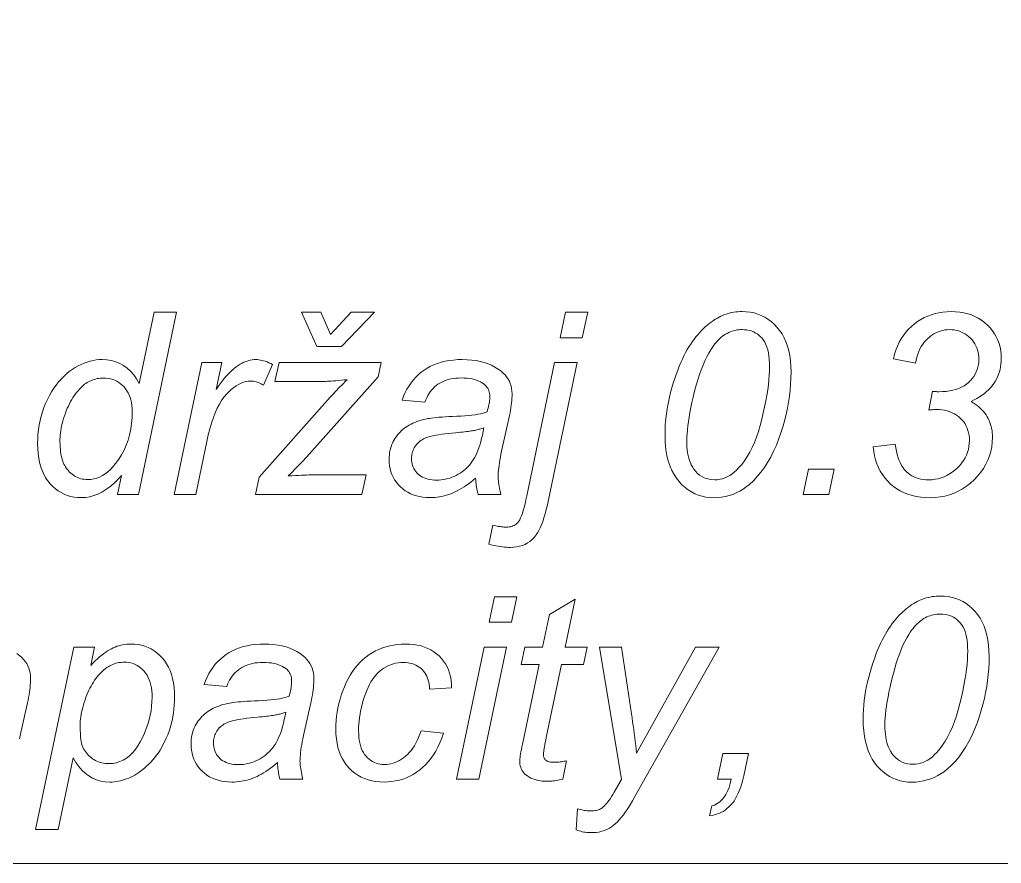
# Model space of a CAD drawing. Extents: x 0 to 420, y 0 to 594.
# Drawn here: x 185.69 to 201.84, y 226.23 to 240.11 of the extents above; entities that cross this region are included whole.
import ezdxf

# ---------------------------------------------------------------- set-up
doc = ezdxf.new("R2010")
doc.units = 0

msp = doc.modelspace()

# ---------------------------------------------------------------- linework, layer by layer
at = {"lineweight": 13}
for points in [[(155.467, 299.383), (177.638, 226.227), (226.991, 226.227)], [(185.642, 229.681), (185.691, 229.645), (185.725, 229.615), (185.756, 229.584), (185.783, 229.551), (185.806, 229.516), (185.826, 229.48), (185.842, 229.442), (185.855, 229.402), (185.864, 229.361), (185.869, 229.317), (185.871, 229.272), (185.871, 229.237), (185.869, 229.201), (185.866, 229.163), (185.863, 229.124), (185.858, 229.085), (185.853, 229.044), (185.846, 229.002), (185.838, 228.959), (185.83, 228.914), (185.82, 228.869), (185.699, 228.329), (185.688, 228.278)]]:
    msp.add_lwpolyline(points, dxfattribs=at)
for points in [[(187.369, 232.612), (187.305, 232.543), (187.241, 232.481), (187.176, 232.426), (187.111, 232.379), (187.045, 232.339), (186.978, 232.306), (186.911, 232.281), (186.843, 232.262), (186.775, 232.251), (186.706, 232.248), (186.645, 232.25), (186.586, 232.257), (186.53, 232.268), (186.475, 232.284), (186.423, 232.305), (186.372, 232.33), (186.324, 232.36), (186.278, 232.394), (186.233, 232.433), (186.191, 232.476), (186.152, 232.524), (186.117, 232.575), (186.086, 232.631), (186.06, 232.691), (186.037, 232.756), (186.019, 232.824), (186.004, 232.896), (185.994, 232.973), (185.988, 233.053), (185.986, 233.138), (185.987, 233.217), (185.992, 233.294), (186, 233.37), (186.012, 233.445), (186.026, 233.518), (186.044, 233.59), (186.065, 233.66), (186.09, 233.729), (186.117, 233.797), (186.148, 233.863), (186.182, 233.927), (186.217, 233.988), (186.253, 234.046), (186.292, 234.1), (186.331, 234.151), (186.373, 234.198), (186.416, 234.242), (186.461, 234.283), (186.507, 234.321), (186.556, 234.356), (186.604, 234.387), (186.653, 234.414), (186.702, 234.439), (186.751, 234.46), (186.8, 234.478), (186.849, 234.493), (186.898, 234.505), (186.947, 234.513), (186.997, 234.518), (187.046, 234.519), (187.125, 234.515), (187.2, 234.504), (187.271, 234.484), (187.338, 234.457), (187.401, 234.422), (187.46, 234.379), (187.516, 234.328), (187.567, 234.269), (187.614, 234.203), (187.658, 234.128), (187.903, 235.297), (188.271, 235.297), (187.645, 232.297), (187.303, 232.297)], [(191.529, 235.297), (190.987, 234.734), (190.578, 234.734), (190.326, 235.297), (190.649, 235.297), (190.805, 234.933), (191.145, 235.297)], [(194.582, 234.877), (194.67, 235.297), (195.037, 235.297), (194.949, 234.877)], [(196.31, 233.281), (196.311, 233.357), (196.314, 233.434), (196.32, 233.511), (196.328, 233.588), (196.338, 233.665), (196.351, 233.742), (196.365, 233.82), (196.382, 233.898), (196.402, 233.976), (196.423, 234.055), (196.446, 234.132), (196.47, 234.206), (196.494, 234.276), (196.518, 234.344), (196.543, 234.408), (196.569, 234.469), (196.595, 234.528), (196.621, 234.583), (196.648, 234.634), (196.676, 234.683), (196.704, 234.729), (196.732, 234.773), (196.76, 234.815), (196.789, 234.855), (196.818, 234.893), (196.847, 234.929), (196.876, 234.962), (196.905, 234.994), (196.935, 235.024), (196.964, 235.051), (196.994, 235.077), (197.024, 235.102), (197.054, 235.125), (197.083, 235.146), (197.113, 235.167), (197.142, 235.186), (197.171, 235.203), (197.2, 235.219), (197.229, 235.234), (197.258, 235.247), (197.287, 235.259), (197.317, 235.269), (197.348, 235.279), (197.379, 235.287), (197.41, 235.294), (197.443, 235.299), (197.476, 235.304), (197.509, 235.307), (197.544, 235.309), (197.578, 235.309), (197.646, 235.307), (197.711, 235.299), (197.774, 235.286), (197.835, 235.268), (197.894, 235.245), (197.95, 235.217), (198.004, 235.184), (198.056, 235.145), (198.105, 235.102), (198.152, 235.053), (198.196, 235), (198.235, 234.942), (198.27, 234.879), (198.3, 234.812), (198.325, 234.741), (198.346, 234.665), (198.362, 234.584), (198.373, 234.499), (198.38, 234.409), (198.383, 234.315), (198.381, 234.215), (198.376, 234.116), (198.368, 234.017), (198.357, 233.918), (198.343, 233.82), (198.325, 233.722), (198.304, 233.623), (198.28, 233.526), (198.253, 233.428), (198.223, 233.33), (198.184, 233.218), (198.142, 233.111), (198.097, 233.01), (198.049, 232.915), (197.998, 232.825), (197.944, 232.742), (197.887, 232.664), (197.827, 232.592), (197.765, 232.525), (197.699, 232.465), (197.647, 232.423), (197.593, 232.386), (197.538, 232.353), (197.481, 232.325), (197.423, 232.3), (197.364, 232.281), (197.303, 232.265), (197.241, 232.254), (197.177, 232.248), (197.112, 232.246), (197.045, 232.248), (196.981, 232.256), (196.919, 232.27), (196.859, 232.288), (196.801, 232.312), (196.745, 232.341), (196.691, 232.376), (196.639, 232.415), (196.589, 232.46), (196.542, 232.511), (196.498, 232.566), (196.458, 232.626), (196.423, 232.691), (196.393, 232.761), (196.368, 232.836), (196.347, 232.915), (196.331, 233), (196.319, 233.089), (196.312, 233.182)], [(199.737, 233.083), (200.098, 233.128), (200.107, 233.066), (200.118, 233.009), (200.131, 232.955), (200.146, 232.904), (200.163, 232.857), (200.182, 232.814), (200.203, 232.774), (200.227, 232.738), (200.252, 232.705), (200.279, 232.676), (200.308, 232.651), (200.338, 232.627), (200.371, 232.607), (200.405, 232.589), (200.441, 232.574), (200.478, 232.562), (200.517, 232.553), (200.559, 232.546), (200.601, 232.542), (200.646, 232.54), (200.7, 232.542), (200.753, 232.548), (200.804, 232.558), (200.853, 232.572), (200.901, 232.59), (200.948, 232.611), (200.993, 232.637), (201.037, 232.666), (201.079, 232.7), (201.12, 232.737), (201.158, 232.777), (201.191, 232.818), (201.221, 232.86), (201.247, 232.903), (201.269, 232.948), (201.287, 232.993), (201.301, 233.04), (201.311, 233.088), (201.317, 233.137), (201.319, 233.187), (201.318, 233.23), (201.313, 233.272), (201.306, 233.313), (201.295, 233.352), (201.282, 233.389), (201.265, 233.425), (201.246, 233.459), (201.224, 233.492), (201.198, 233.523), (201.17, 233.552), (201.139, 233.58), (201.106, 233.604), (201.071, 233.626), (201.034, 233.645), (200.995, 233.661), (200.954, 233.674), (200.911, 233.684), (200.865, 233.691), (200.818, 233.695), (200.769, 233.697), (200.762, 233.697), (200.755, 233.696), (200.746, 233.696), (200.736, 233.695), (200.725, 233.695), (200.712, 233.694), (200.699, 233.693), (200.684, 233.691), (200.667, 233.69), (200.65, 233.688), (200.713, 233.997), (200.724, 233.996), (200.735, 233.994), (200.745, 233.993), (200.755, 233.992), (200.766, 233.991), (200.776, 233.991), (200.786, 233.99), (200.796, 233.99), (200.806, 233.989), (200.816, 233.989), (200.878, 233.991), (200.937, 233.995), (200.993, 234.003), (201.046, 234.014), (201.096, 234.028), (201.144, 234.045), (201.188, 234.065), (201.23, 234.088), (201.268, 234.114), (201.304, 234.144), (201.336, 234.175), (201.365, 234.208), (201.391, 234.243), (201.413, 234.279), (201.432, 234.316), (201.447, 234.355), (201.459, 234.395), (201.468, 234.436), (201.473, 234.479), (201.475, 234.523), (201.473, 234.564), (201.469, 234.603), (201.462, 234.641), (201.452, 234.678), (201.44, 234.714), (201.424, 234.748), (201.406, 234.781), (201.385, 234.812), (201.361, 234.842), (201.335, 234.871), (201.306, 234.898), (201.276, 234.922), (201.245, 234.943), (201.212, 234.962), (201.179, 234.977), (201.144, 234.99), (201.108, 235), (201.07, 235.007), (201.032, 235.011), (200.992, 235.012), (200.952, 235.011), (200.914, 235.007), (200.876, 234.999), (200.839, 234.989), (200.803, 234.976), (200.768, 234.96), (200.733, 234.942), (200.7, 234.92), (200.667, 234.896), (200.635, 234.868), (200.604, 234.838), (200.576, 234.806), (200.55, 234.771), (200.526, 234.734), (200.504, 234.694), (200.485, 234.652), (200.468, 234.608), (200.454, 234.561), (200.441, 234.512), (200.431, 234.46), (200.067, 234.534), (200.086, 234.606), (200.109, 234.675), (200.136, 234.741), (200.165, 234.803), (200.198, 234.862), (200.235, 234.918), (200.274, 234.97), (200.317, 235.019), (200.363, 235.064), (200.413, 235.107), (200.465, 235.145), (200.519, 235.179), (200.575, 235.21), (200.632, 235.236), (200.692, 235.258), (200.753, 235.277), (200.817, 235.291), (200.882, 235.301), (200.949, 235.307), (201.018, 235.309), (201.091, 235.307), (201.16, 235.3), (201.227, 235.289), (201.291, 235.273), (201.352, 235.253), (201.41, 235.229), (201.465, 235.2), (201.518, 235.166), (201.568, 235.128), (201.615, 235.086), (201.658, 235.04), (201.697, 234.993), (201.731, 234.943), (201.761, 234.891), (201.786, 234.837), (201.807, 234.782), (201.823, 234.724), (201.834, 234.664), (201.841, 234.602), (201.843, 234.538), (201.842, 234.491), (201.838, 234.445), (201.832, 234.401), (201.823, 234.357), (201.812, 234.315), (201.798, 234.275), (201.782, 234.235), (201.764, 234.196), (201.743, 234.159), (201.719, 234.123), (201.693, 234.088), (201.665, 234.055), (201.634, 234.022), (201.6, 233.991), (201.564, 233.961), (201.526, 233.933), (201.485, 233.905), (201.442, 233.879), (201.396, 233.854), (201.348, 233.83), (201.382, 233.808), (201.415, 233.786), (201.445, 233.763), (201.474, 233.739), (201.502, 233.715), (201.527, 233.689), (201.551, 233.662), (201.572, 233.635), (201.593, 233.607), (201.611, 233.578), (201.627, 233.548), (201.642, 233.517), (201.655, 233.486), (201.666, 233.453), (201.676, 233.42), (201.684, 233.386), (201.69, 233.351), (201.694, 233.315), (201.697, 233.278), (201.698, 233.24), (201.695, 233.161), (201.686, 233.083), (201.671, 233.008), (201.649, 232.935), (201.622, 232.864), (201.589, 232.795), (201.55, 232.729), (201.505, 232.664), (201.453, 232.602), (201.396, 232.541), (201.334, 232.485), (201.27, 232.435), (201.204, 232.391), (201.136, 232.352), (201.065, 232.32), (200.991, 232.293), (200.916, 232.272), (200.838, 232.258), (200.757, 232.249), (200.675, 232.246), (200.595, 232.248), (200.518, 232.255), (200.444, 232.266), (200.374, 232.282), (200.306, 232.303), (200.242, 232.328), (200.181, 232.358), (200.123, 232.392), (200.068, 232.431), (200.017, 232.474), (199.969, 232.521), (199.925, 232.571), (199.886, 232.625), (199.852, 232.681), (199.821, 232.74), (199.796, 232.803), (199.775, 232.868), (199.758, 232.937), (199.745, 233.008)], [(196.668, 233.187), (196.669, 233.133), (196.671, 233.081), (196.676, 233.032), (196.682, 232.985), (196.691, 232.941), (196.701, 232.899), (196.713, 232.859), (196.727, 232.822), (196.742, 232.788), (196.76, 232.755), (196.786, 232.714), (196.815, 232.678), (196.846, 232.646), (196.879, 232.618), (196.915, 232.594), (196.953, 232.575), (196.994, 232.56), (197.037, 232.549), (197.082, 232.543), (197.13, 232.54), (197.173, 232.542), (197.215, 232.548), (197.256, 232.558), (197.296, 232.572), (197.335, 232.589), (197.374, 232.61), (197.412, 232.636), (197.449, 232.665), (197.486, 232.698), (197.521, 232.735), (197.571, 232.792), (197.618, 232.855), (197.662, 232.922), (197.704, 232.995), (197.743, 233.073), (197.78, 233.156), (197.815, 233.244), (197.847, 233.337), (197.876, 233.435), (197.903, 233.538), (197.927, 233.642), (197.949, 233.742), (197.968, 233.838), (197.985, 233.93), (197.999, 234.019), (198.01, 234.103), (198.019, 234.184), (198.026, 234.261), (198.029, 234.334), (198.031, 234.403), (198.029, 234.465), (198.026, 234.525), (198.02, 234.58), (198.011, 234.632), (198, 234.681), (197.986, 234.726), (197.97, 234.767), (197.951, 234.805), (197.93, 234.839), (197.907, 234.869), (197.881, 234.896), (197.854, 234.921), (197.825, 234.942), (197.795, 234.961), (197.763, 234.977), (197.73, 234.99), (197.695, 235), (197.658, 235.007), (197.62, 235.011), (197.58, 235.012), (197.551, 235.012), (197.522, 235.009), (197.494, 235.006), (197.466, 235), (197.438, 234.993), (197.411, 234.985), (197.384, 234.975), (197.357, 234.964), (197.331, 234.951), (197.305, 234.937), (197.28, 234.92), (197.255, 234.902), (197.229, 234.882), (197.205, 234.859), (197.18, 234.834), (197.156, 234.807), (197.132, 234.778), (197.108, 234.746), (197.084, 234.713), (197.061, 234.677), (197.028, 234.622), (196.996, 234.563), (196.965, 234.498), (196.935, 234.428), (196.906, 234.352), (196.877, 234.272), (196.85, 234.187), (196.823, 234.096), (196.797, 234), (196.772, 233.899), (196.752, 233.813), (196.735, 233.729), (196.719, 233.649), (196.705, 233.573), (196.694, 233.5), (196.684, 233.431), (196.677, 233.365), (196.672, 233.302), (196.669, 233.243)], [(188.235, 232.297), (188.689, 234.47), (189.016, 234.47), (188.924, 234.026), (188.958, 234.075), (188.991, 234.122), (189.024, 234.165), (189.057, 234.206), (189.09, 234.245), (189.123, 234.281), (189.156, 234.314), (189.188, 234.345), (189.22, 234.373), (189.253, 234.399), (189.285, 234.421), (189.317, 234.442), (189.35, 234.46), (189.382, 234.476), (189.415, 234.489), (189.448, 234.5), (189.481, 234.508), (189.514, 234.514), (189.548, 234.518), (189.581, 234.519), (189.604, 234.518), (189.627, 234.516), (189.652, 234.512), (189.678, 234.506), (189.704, 234.499), (189.732, 234.491), (189.761, 234.48), (189.791, 234.468), (189.821, 234.455), (189.853, 234.439), (189.702, 234.096), (189.682, 234.109), (189.663, 234.121), (189.643, 234.131), (189.622, 234.14), (189.601, 234.148), (189.58, 234.154), (189.558, 234.159), (189.536, 234.162), (189.514, 234.165), (189.491, 234.165), (189.452, 234.163), (189.413, 234.157), (189.374, 234.146), (189.334, 234.131), (189.294, 234.111), (189.254, 234.087), (189.214, 234.059), (189.173, 234.026), (189.133, 233.99), (189.092, 233.948), (189.052, 233.901), (189.014, 233.848), (188.977, 233.787), (188.942, 233.719), (188.909, 233.645), (188.878, 233.564), (188.849, 233.475), (188.821, 233.38), (188.795, 233.278), (188.771, 233.169), (188.587, 232.297)], [(189.573, 232.297), (189.632, 232.583), (190.801, 233.899), (190.826, 233.927), (190.852, 233.955), (190.878, 233.984), (190.905, 234.012), (190.933, 234.041), (190.961, 234.07), (190.99, 234.099), (191.019, 234.128), (191.049, 234.158), (191.079, 234.188), (191.028, 234.183), (190.979, 234.178), (190.934, 234.174), (190.892, 234.171), (190.852, 234.168), (190.816, 234.165), (190.783, 234.164), (190.752, 234.162), (190.725, 234.161), (190.701, 234.161), (189.892, 234.161), (189.958, 234.47), (191.638, 234.47), (191.589, 234.237), (190.41, 232.913), (190.389, 232.889), (190.366, 232.864), (190.341, 232.838), (190.314, 232.809), (190.285, 232.779), (190.254, 232.748), (190.221, 232.714), (190.187, 232.679), (190.15, 232.642), (190.111, 232.604), (190.171, 232.607), (190.227, 232.61), (190.279, 232.613), (190.327, 232.616), (190.372, 232.618), (190.412, 232.619), (190.448, 232.621), (190.481, 232.622), (190.51, 232.622), (190.535, 232.622), (191.39, 232.622), (191.323, 232.297)], [(193.191, 232.567), (193.153, 232.535), (193.115, 232.504), (193.077, 232.476), (193.039, 232.449), (193.002, 232.423), (192.965, 232.4), (192.929, 232.379), (192.892, 232.359), (192.856, 232.341), (192.821, 232.325), (192.785, 232.31), (192.748, 232.297), (192.712, 232.285), (192.674, 232.275), (192.636, 232.267), (192.598, 232.26), (192.559, 232.255), (192.52, 232.251), (192.48, 232.249), (192.44, 232.248), (192.381, 232.25), (192.324, 232.255), (192.27, 232.264), (192.218, 232.276), (192.168, 232.292), (192.121, 232.311), (192.076, 232.335), (192.033, 232.361), (191.993, 232.391), (191.955, 232.425), (191.92, 232.461), (191.889, 232.5), (191.861, 232.54), (191.837, 232.582), (191.817, 232.627), (191.8, 232.673), (191.787, 232.721), (191.778, 232.772), (191.773, 232.824), (191.771, 232.878), (191.772, 232.914), (191.774, 232.949), (191.778, 232.984), (191.784, 233.017), (191.791, 233.05), (191.801, 233.081), (191.811, 233.112), (191.824, 233.143), (191.838, 233.172), (191.854, 233.2), (191.871, 233.228), (191.889, 233.254), (191.908, 233.279), (191.929, 233.304), (191.95, 233.327), (191.973, 233.349), (191.996, 233.37), (192.021, 233.389), (192.047, 233.408), (192.074, 233.425), (192.102, 233.442), (192.131, 233.458), (192.161, 233.472), (192.193, 233.486), (192.226, 233.498), (192.26, 233.51), (192.296, 233.521), (192.332, 233.531), (192.37, 233.539), (192.409, 233.547), (192.436, 233.552), (192.468, 233.557), (192.504, 233.561), (192.545, 233.565), (192.59, 233.569), (192.64, 233.573), (192.694, 233.577), (192.752, 233.58), (192.815, 233.583), (192.883, 233.586), (192.951, 233.589), (193.015, 233.594), (193.075, 233.599), (193.13, 233.605), (193.183, 233.612), (193.231, 233.619), (193.275, 233.628), (193.315, 233.638), (193.351, 233.648), (193.383, 233.66), (193.391, 233.69), (193.399, 233.718), (193.405, 233.746), (193.411, 233.773), (193.416, 233.798), (193.419, 233.823), (193.422, 233.847), (193.425, 233.869), (193.426, 233.891), (193.426, 233.911), (193.425, 233.937), (193.423, 233.961), (193.418, 233.984), (193.411, 234.006), (193.403, 234.027), (193.392, 234.046), (193.38, 234.065), (193.366, 234.082), (193.35, 234.099), (193.332, 234.114), (193.305, 234.133), (193.276, 234.151), (193.244, 234.166), (193.21, 234.18), (193.174, 234.191), (193.135, 234.2), (193.094, 234.207), (193.05, 234.212), (193.004, 234.215), (192.956, 234.216), (192.91, 234.215), (192.866, 234.212), (192.823, 234.207), (192.783, 234.2), (192.744, 234.191), (192.706, 234.179), (192.671, 234.166), (192.637, 234.15), (192.604, 234.133), (192.574, 234.113), (192.545, 234.092), (192.518, 234.068), (192.492, 234.043), (192.468, 234.016), (192.446, 233.988), (192.425, 233.958), (192.406, 233.926), (192.388, 233.892), (192.372, 233.857), (192.358, 233.819), (191.984, 233.852), (192.008, 233.915), (192.035, 233.975), (192.064, 234.033), (192.097, 234.087), (192.132, 234.138), (192.169, 234.186), (192.21, 234.231), (192.253, 234.273), (192.298, 234.311), (192.347, 234.347), (192.398, 234.38), (192.451, 234.409), (192.508, 234.435), (192.567, 234.457), (192.628, 234.476), (192.692, 234.492), (192.759, 234.504), (192.828, 234.512), (192.9, 234.518), (192.974, 234.519), (193.053, 234.517), (193.129, 234.512), (193.201, 234.502), (193.27, 234.488), (193.335, 234.471), (193.397, 234.45), (193.456, 234.425), (193.512, 234.396), (193.564, 234.363), (193.613, 234.327), (193.647, 234.297), (193.677, 234.266), (193.704, 234.233), (193.728, 234.199), (193.748, 234.162), (193.764, 234.124), (193.776, 234.084), (193.785, 234.043), (193.791, 233.999), (193.793, 233.954), (193.792, 233.919), (193.791, 233.883), (193.788, 233.845), (193.784, 233.806), (193.78, 233.767), (193.774, 233.726), (193.768, 233.684), (193.76, 233.641), (193.751, 233.597), (193.741, 233.551), (193.621, 233.011), (193.61, 232.96), (193.6, 232.912), (193.591, 232.865), (193.584, 232.82), (193.578, 232.777), (193.573, 232.736), (193.569, 232.697), (193.566, 232.66), (193.564, 232.625), (193.563, 232.592), (193.564, 232.57), (193.565, 232.547), (193.567, 232.522), (193.571, 232.495), (193.575, 232.467), (193.58, 232.436), (193.585, 232.404), (193.592, 232.37), (193.6, 232.334), (193.608, 232.297), (193.234, 232.297), (193.228, 232.319), (193.222, 232.342), (193.217, 232.366), (193.212, 232.391), (193.208, 232.418), (193.204, 232.445), (193.2, 232.474), (193.197, 232.504), (193.194, 232.535)], [(193.41, 231.48), (193.475, 231.796), (193.5, 231.789), (193.525, 231.783), (193.549, 231.778), (193.572, 231.773), (193.595, 231.769), (193.617, 231.766), (193.639, 231.764), (193.66, 231.762), (193.681, 231.761), (193.701, 231.761), (193.724, 231.762), (193.746, 231.764), (193.767, 231.768), (193.788, 231.773), (193.807, 231.78), (193.826, 231.789), (193.843, 231.799), (193.86, 231.811), (193.875, 231.825), (193.89, 231.84), (193.904, 231.858), (193.918, 231.882), (193.933, 231.912), (193.947, 231.947), (193.962, 231.988), (193.976, 232.035), (193.991, 232.087), (194.006, 232.144), (194.021, 232.208), (194.036, 232.276), (194.492, 234.47), (194.863, 234.47), (194.392, 232.209), (194.374, 232.127), (194.356, 232.05), (194.337, 231.979), (194.318, 231.913), (194.298, 231.853), (194.277, 231.798), (194.256, 231.748), (194.234, 231.704), (194.212, 231.665), (194.19, 231.632), (194.158, 231.593), (194.123, 231.558), (194.087, 231.527), (194.047, 231.501), (194.006, 231.478), (193.962, 231.46), (193.916, 231.446), (193.867, 231.435), (193.816, 231.429), (193.762, 231.427), (193.732, 231.428), (193.701, 231.429), (193.669, 231.432), (193.636, 231.436), (193.601, 231.44), (193.565, 231.446), (193.528, 231.453), (193.49, 231.461), (193.451, 231.47)], [(186.354, 233.208), (186.354, 233.163), (186.356, 233.12), (186.358, 233.08), (186.361, 233.041), (186.365, 233.004), (186.37, 232.97), (186.376, 232.937), (186.383, 232.906), (186.39, 232.877), (186.399, 232.849), (186.409, 232.824), (186.42, 232.799), (186.432, 232.775), (186.445, 232.752), (186.46, 232.729), (186.476, 232.708), (186.493, 232.688), (186.512, 232.668), (186.531, 232.649), (186.552, 232.631), (186.575, 232.615), (186.598, 232.6), (186.621, 232.587), (186.646, 232.576), (186.672, 232.566), (186.698, 232.558), (186.725, 232.552), (186.754, 232.548), (186.783, 232.545), (186.812, 232.544), (186.862, 232.547), (186.911, 232.555), (186.959, 232.568), (187.006, 232.586), (187.052, 232.61), (187.097, 232.639), (187.142, 232.673), (187.185, 232.712), (187.227, 232.757), (187.269, 232.806), (187.321, 232.878), (187.367, 232.952), (187.409, 233.03), (187.444, 233.111), (187.474, 233.195), (187.499, 233.283), (187.518, 233.374), (187.532, 233.468), (187.54, 233.565), (187.543, 233.666), (187.542, 233.716), (187.538, 233.765), (187.531, 233.81), (187.521, 233.854), (187.509, 233.896), (187.494, 233.935), (187.477, 233.972), (187.456, 234.006), (187.434, 234.039), (187.408, 234.069), (187.38, 234.097), (187.351, 234.121), (187.321, 234.143), (187.289, 234.162), (187.255, 234.178), (187.221, 234.191), (187.185, 234.201), (187.147, 234.209), (187.108, 234.213), (187.068, 234.214), (187.042, 234.214), (187.016, 234.212), (186.99, 234.209), (186.966, 234.205), (186.941, 234.199), (186.917, 234.193), (186.893, 234.185), (186.87, 234.176), (186.848, 234.166), (186.826, 234.155), (186.804, 234.142), (186.782, 234.128), (186.76, 234.112), (186.738, 234.094), (186.717, 234.075), (186.695, 234.054), (186.673, 234.031), (186.652, 234.007), (186.63, 233.981), (186.609, 233.953), (186.588, 233.924), (186.567, 233.893), (186.547, 233.861), (186.528, 233.827), (186.51, 233.792), (186.492, 233.755), (186.475, 233.717), (186.458, 233.677), (186.443, 233.635), (186.428, 233.592), (186.414, 233.549), (186.401, 233.507), (186.39, 233.466), (186.38, 233.426), (186.372, 233.387), (186.366, 233.349), (186.361, 233.312), (186.357, 233.276), (186.355, 233.241)], [(193.328, 233.398), (193.312, 233.392), (193.297, 233.386), (193.28, 233.381), (193.264, 233.376), (193.247, 233.371), (193.231, 233.366), (193.214, 233.362), (193.196, 233.358), (193.179, 233.354), (193.161, 233.351), (193.142, 233.347), (193.121, 233.344), (193.097, 233.341), (193.071, 233.337), (193.042, 233.334), (193.011, 233.33), (192.978, 233.327), (192.942, 233.323), (192.904, 233.32), (192.864, 233.316), (192.801, 233.31), (192.742, 233.304), (192.687, 233.297), (192.635, 233.291), (192.588, 233.283), (192.544, 233.276), (192.504, 233.268), (192.468, 233.26), (192.436, 233.252), (192.407, 233.243), (192.381, 233.234), (192.357, 233.224), (192.333, 233.212), (192.311, 233.2), (192.291, 233.186), (192.271, 233.172), (192.253, 233.156), (192.236, 233.14), (192.221, 233.122), (192.207, 233.103), (192.194, 233.084), (192.182, 233.064), (192.172, 233.044), (192.163, 233.023), (192.156, 233.002), (192.15, 232.98), (192.145, 232.958), (192.142, 232.936), (192.14, 232.913), (192.139, 232.89), (192.14, 232.86), (192.143, 232.83), (192.149, 232.802), (192.156, 232.775), (192.166, 232.749), (192.178, 232.724), (192.192, 232.7), (192.208, 232.677), (192.226, 232.655), (192.247, 232.635), (192.269, 232.615), (192.293, 232.598), (192.319, 232.583), (192.347, 232.57), (192.377, 232.559), (192.408, 232.55), (192.442, 232.543), (192.477, 232.538), (192.514, 232.535), (192.552, 232.534), (192.589, 232.535), (192.626, 232.538), (192.662, 232.543), (192.698, 232.55), (192.733, 232.559), (192.768, 232.569), (192.803, 232.582), (192.838, 232.596), (192.872, 232.613), (192.907, 232.631), (192.94, 232.652), (192.972, 232.673), (193.002, 232.697), (193.031, 232.721), (193.058, 232.748), (193.085, 232.776), (193.109, 232.805), (193.132, 232.836), (193.154, 232.869), (193.175, 232.903), (193.194, 232.939), (193.212, 232.978), (193.23, 233.02), (193.246, 233.065), (193.262, 233.113), (193.277, 233.164), (193.291, 233.218), (193.304, 233.275), (193.317, 233.335)], [(198.585, 232.297), (198.673, 232.716), (199.093, 232.716), (199.003, 232.297)], [(193.418, 230.195), (193.506, 230.615), (193.874, 230.615), (193.786, 230.195)], [(194.689, 227.916), (194.628, 227.613), (194.601, 227.606), (194.575, 227.6), (194.548, 227.595), (194.522, 227.59), (194.497, 227.587), (194.471, 227.583), (194.445, 227.581), (194.42, 227.579), (194.395, 227.578), (194.37, 227.578), (194.326, 227.579), (194.285, 227.582), (194.245, 227.588), (194.207, 227.595), (194.171, 227.605), (194.137, 227.617), (194.104, 227.631), (194.074, 227.647), (194.045, 227.666), (194.018, 227.686), (193.999, 227.703), (193.982, 227.721), (193.968, 227.741), (193.955, 227.761), (193.944, 227.783), (193.935, 227.806), (193.928, 227.83), (193.923, 227.855), (193.92, 227.882), (193.919, 227.909), (193.92, 227.926), (193.922, 227.946), (193.924, 227.969), (193.928, 227.997), (193.933, 228.028), (193.939, 228.062), (193.946, 228.101), (193.954, 228.143), (193.963, 228.189), (193.973, 228.239), (194.237, 229.502), (193.944, 229.502), (194.003, 229.788), (194.296, 229.788), (194.409, 230.322), (194.832, 230.578), (194.666, 229.788), (195.031, 229.788), (194.969, 229.502), (194.607, 229.502), (194.355, 228.3), (194.346, 228.256), (194.338, 228.216), (194.331, 228.179), (194.325, 228.146), (194.32, 228.117), (194.316, 228.092), (194.313, 228.07), (194.31, 228.051), (194.309, 228.037), (194.308, 228.026), (194.309, 228.013), (194.31, 228.001), (194.312, 227.99), (194.314, 227.979), (194.318, 227.968), (194.322, 227.959), (194.327, 227.949), (194.333, 227.941), (194.339, 227.933), (194.346, 227.926), (194.354, 227.919), (194.363, 227.913), (194.373, 227.908), (194.384, 227.904), (194.396, 227.9), (194.409, 227.897), (194.423, 227.894), (194.437, 227.892), (194.453, 227.891), (194.47, 227.891), (194.494, 227.891), (194.518, 227.892), (194.541, 227.893), (194.564, 227.895), (194.586, 227.897), (194.608, 227.9), (194.629, 227.903), (194.649, 227.907), (194.669, 227.911)], [(199.57, 228.599), (199.571, 228.675), (199.574, 228.752), (199.58, 228.829), (199.588, 228.906), (199.598, 228.983), (199.61, 229.06), (199.625, 229.138), (199.642, 229.216), (199.662, 229.294), (199.683, 229.373), (199.706, 229.45), (199.73, 229.523), (199.754, 229.594), (199.778, 229.662), (199.803, 229.726), (199.829, 229.787), (199.855, 229.845), (199.881, 229.9), (199.908, 229.952), (199.936, 230.001), (199.964, 230.047), (199.992, 230.091), (200.02, 230.133), (200.049, 230.173), (200.078, 230.211), (200.107, 230.246), (200.136, 230.28), (200.165, 230.312), (200.195, 230.342), (200.224, 230.369), (200.254, 230.395), (200.284, 230.42), (200.314, 230.443), (200.343, 230.464), (200.372, 230.485), (200.402, 230.503), (200.431, 230.521), (200.46, 230.537), (200.489, 230.551), (200.518, 230.565), (200.547, 230.576), (200.577, 230.587), (200.607, 230.596), (200.639, 230.605), (200.67, 230.611), (200.703, 230.617), (200.736, 230.621), (200.769, 230.625), (200.803, 230.626), (200.838, 230.627), (200.906, 230.624), (200.971, 230.617), (201.034, 230.604), (201.095, 230.586), (201.154, 230.563), (201.21, 230.535), (201.264, 230.502), (201.316, 230.463), (201.365, 230.42), (201.412, 230.371), (201.456, 230.318), (201.495, 230.26), (201.53, 230.197), (201.56, 230.13), (201.585, 230.059), (201.606, 229.982), (201.622, 229.902), (201.633, 229.817), (201.64, 229.727), (201.643, 229.632), (201.641, 229.533), (201.636, 229.434), (201.628, 229.335), (201.617, 229.236), (201.603, 229.138), (201.585, 229.039), (201.564, 228.941), (201.54, 228.843), (201.513, 228.746), (201.483, 228.648), (201.444, 228.536), (201.402, 228.429), (201.357, 228.328), (201.309, 228.233), (201.258, 228.143), (201.204, 228.06), (201.147, 227.982), (201.087, 227.91), (201.025, 227.843), (200.959, 227.783), (200.907, 227.741), (200.853, 227.704), (200.798, 227.671), (200.741, 227.642), (200.683, 227.618), (200.624, 227.599), (200.563, 227.583), (200.501, 227.572), (200.437, 227.566), (200.372, 227.564), (200.305, 227.566), (200.241, 227.574), (200.179, 227.587), (200.118, 227.606), (200.06, 227.63), (200.004, 227.659), (199.951, 227.693), (199.899, 227.733), (199.849, 227.778), (199.802, 227.829), (199.758, 227.884), (199.718, 227.944), (199.683, 228.009), (199.653, 228.079), (199.628, 228.154), (199.607, 228.233), (199.59, 228.317), (199.579, 228.406), (199.572, 228.5)], [(199.928, 228.505), (199.929, 228.451), (199.931, 228.399), (199.936, 228.35), (199.942, 228.303), (199.951, 228.259), (199.961, 228.217), (199.973, 228.177), (199.987, 228.14), (200.002, 228.105), (200.02, 228.073), (200.046, 228.032), (200.074, 227.996), (200.105, 227.964), (200.139, 227.936), (200.175, 227.912), (200.213, 227.893), (200.254, 227.878), (200.297, 227.867), (200.342, 227.86), (200.39, 227.858), (200.433, 227.86), (200.475, 227.866), (200.516, 227.876), (200.556, 227.889), (200.595, 227.907), (200.634, 227.928), (200.672, 227.954), (200.709, 227.983), (200.745, 228.016), (200.781, 228.053), (200.83, 228.11), (200.877, 228.173), (200.922, 228.24), (200.964, 228.313), (201.003, 228.391), (201.04, 228.473), (201.075, 228.561), (201.106, 228.654), (201.136, 228.753), (201.163, 228.856), (201.187, 228.96), (201.209, 229.06), (201.228, 229.156), (201.244, 229.248), (201.259, 229.337), (201.27, 229.421), (201.279, 229.502), (201.285, 229.578), (201.289, 229.651), (201.291, 229.72), (201.289, 229.783), (201.286, 229.843), (201.279, 229.898), (201.271, 229.95), (201.26, 229.999), (201.246, 230.044), (201.23, 230.085), (201.211, 230.123), (201.19, 230.157), (201.167, 230.187), (201.141, 230.214), (201.114, 230.239), (201.085, 230.26), (201.055, 230.279), (201.023, 230.294), (200.99, 230.307), (200.955, 230.317), (200.918, 230.325), (200.88, 230.329), (200.84, 230.33), (200.811, 230.33), (200.782, 230.327), (200.754, 230.323), (200.726, 230.318), (200.698, 230.311), (200.671, 230.303), (200.644, 230.293), (200.617, 230.282), (200.591, 230.269), (200.565, 230.255), (200.54, 230.238), (200.514, 230.22), (200.489, 230.199), (200.465, 230.177), (200.44, 230.152), (200.416, 230.125), (200.392, 230.095), (200.368, 230.064), (200.344, 230.03), (200.321, 229.995), (200.288, 229.94), (200.256, 229.88), (200.225, 229.816), (200.195, 229.746), (200.166, 229.67), (200.137, 229.59), (200.11, 229.505), (200.083, 229.414), (200.057, 229.318), (200.032, 229.217), (200.012, 229.13), (199.994, 229.047), (199.979, 228.967), (199.965, 228.891), (199.954, 228.818), (199.944, 228.749), (199.937, 228.682), (199.932, 228.62), (199.929, 228.561)], [(185.953, 226.782), (186.581, 229.788), (186.923, 229.788), (186.859, 229.485), (186.897, 229.524), (186.934, 229.56), (186.97, 229.593), (187.005, 229.624), (187.04, 229.653), (187.073, 229.68), (187.106, 229.703), (187.138, 229.725), (187.17, 229.744), (187.2, 229.76), (187.23, 229.775), (187.261, 229.788), (187.292, 229.8), (187.323, 229.809), (187.355, 229.818), (187.387, 229.825), (187.419, 229.83), (187.452, 229.834), (187.485, 229.836), (187.518, 229.837), (187.58, 229.835), (187.639, 229.828), (187.695, 229.817), (187.75, 229.801), (187.803, 229.781), (187.853, 229.756), (187.902, 229.726), (187.948, 229.692), (187.992, 229.654), (188.034, 229.611), (188.073, 229.564), (188.108, 229.513), (188.138, 229.458), (188.165, 229.399), (188.188, 229.336), (188.206, 229.269), (188.22, 229.199), (188.231, 229.124), (188.237, 229.046), (188.239, 228.963), (188.238, 228.896), (188.234, 228.83), (188.229, 228.765), (188.221, 228.701), (188.211, 228.639), (188.198, 228.577), (188.184, 228.517), (188.167, 228.458), (188.148, 228.401), (188.126, 228.344), (188.103, 228.29), (188.079, 228.237), (188.054, 228.187), (188.028, 228.138), (188.001, 228.092), (187.973, 228.048), (187.944, 228.007), (187.913, 227.967), (187.882, 227.93), (187.85, 227.895), (187.817, 227.862), (187.784, 227.831), (187.751, 227.801), (187.718, 227.774), (187.685, 227.748), (187.652, 227.724), (187.619, 227.701), (187.585, 227.681), (187.552, 227.662), (187.518, 227.645), (187.485, 227.63), (187.451, 227.617), (187.417, 227.605), (187.383, 227.594), (187.349, 227.586), (187.314, 227.578), (187.279, 227.573), (187.245, 227.569), (187.21, 227.566), (187.175, 227.566), (187.098, 227.57), (187.025, 227.582), (186.956, 227.601), (186.89, 227.629), (186.828, 227.665), (186.769, 227.709), (186.714, 227.76), (186.662, 227.82), (186.614, 227.887), (186.569, 227.963), (186.323, 226.782)], [(189.931, 227.885), (189.893, 227.853), (189.855, 227.822), (189.817, 227.793), (189.779, 227.767), (189.742, 227.741), (189.705, 227.718), (189.669, 227.696), (189.632, 227.677), (189.596, 227.659), (189.561, 227.642), (189.525, 227.628), (189.488, 227.615), (189.452, 227.603), (189.414, 227.593), (189.376, 227.585), (189.338, 227.578), (189.299, 227.573), (189.26, 227.569), (189.22, 227.566), (189.18, 227.566), (189.121, 227.567), (189.064, 227.573), (189.01, 227.582), (188.958, 227.594), (188.908, 227.61), (188.861, 227.629), (188.816, 227.652), (188.773, 227.679), (188.733, 227.709), (188.695, 227.743), (188.66, 227.779), (188.629, 227.817), (188.601, 227.858), (188.577, 227.9), (188.557, 227.944), (188.54, 227.991), (188.527, 228.039), (188.518, 228.089), (188.513, 228.142), (188.511, 228.196), (188.512, 228.232), (188.514, 228.267), (188.518, 228.301), (188.524, 228.335), (188.532, 228.368), (188.541, 228.399), (188.551, 228.43), (188.564, 228.46), (188.578, 228.49), (188.594, 228.518), (188.611, 228.546), (188.629, 228.572), (188.648, 228.597), (188.669, 228.622), (188.69, 228.645), (188.713, 228.667), (188.736, 228.687), (188.761, 228.707), (188.787, 228.726), (188.814, 228.743), (188.842, 228.76), (188.871, 228.775), (188.902, 228.79), (188.933, 228.804), (188.966, 228.816), (189, 228.828), (189.036, 228.839), (189.072, 228.848), (189.11, 228.857), (189.149, 228.865), (189.177, 228.87), (189.208, 228.874), (189.244, 228.879), (189.285, 228.883), (189.33, 228.887), (189.38, 228.891), (189.434, 228.894), (189.492, 228.898), (189.556, 228.901), (189.623, 228.904), (189.691, 228.907), (189.755, 228.911), (189.815, 228.917), (189.871, 228.923), (189.923, 228.93), (189.971, 228.937), (190.015, 228.946), (190.055, 228.956), (190.091, 228.966), (190.123, 228.978), (190.132, 229.007), (190.139, 229.036), (190.145, 229.064), (190.151, 229.091), (190.156, 229.116), (190.16, 229.141), (190.163, 229.165), (190.165, 229.187), (190.166, 229.209), (190.166, 229.229), (190.165, 229.255), (190.163, 229.279), (190.158, 229.302), (190.151, 229.324), (190.143, 229.344), (190.133, 229.364), (190.12, 229.383), (190.106, 229.4), (190.09, 229.417), (190.072, 229.432), (190.045, 229.451), (190.016, 229.469), (189.984, 229.484), (189.95, 229.497), (189.914, 229.509), (189.875, 229.518), (189.834, 229.525), (189.79, 229.53), (189.744, 229.533), (189.696, 229.534), (189.65, 229.533), (189.606, 229.53), (189.563, 229.525), (189.523, 229.518), (189.484, 229.508), (189.446, 229.497), (189.411, 229.484), (189.377, 229.468), (189.345, 229.451), (189.314, 229.431), (189.285, 229.409), (189.258, 229.386), (189.232, 229.361), (189.208, 229.334), (189.186, 229.306), (189.165, 229.276), (189.146, 229.244), (189.128, 229.21), (189.113, 229.174), (189.098, 229.137), (188.724, 229.17), (188.748, 229.233), (188.775, 229.293), (188.805, 229.35), (188.837, 229.404), (188.872, 229.455), (188.909, 229.503), (188.95, 229.548), (188.993, 229.59), (189.039, 229.629), (189.087, 229.665), (189.138, 229.698), (189.192, 229.727), (189.248, 229.753), (189.307, 229.775), (189.368, 229.794), (189.432, 229.81), (189.499, 229.822), (189.568, 229.83), (189.64, 229.835), (189.714, 229.837), (189.793, 229.835), (189.869, 229.829), (189.941, 229.82), (190.01, 229.806), (190.075, 229.789), (190.137, 229.768), (190.196, 229.743), (190.252, 229.714), (190.304, 229.681), (190.353, 229.645), (190.387, 229.615), (190.417, 229.584), (190.444, 229.551), (190.468, 229.516), (190.488, 229.48), (190.504, 229.442), (190.516, 229.402), (190.525, 229.361), (190.531, 229.317), (190.533, 229.272), (190.532, 229.237), (190.531, 229.201), (190.528, 229.163), (190.525, 229.124), (190.52, 229.085), (190.514, 229.044), (190.508, 229.002), (190.5, 228.959), (190.491, 228.914), (190.482, 228.869), (190.361, 228.329), (190.35, 228.278), (190.34, 228.23), (190.332, 228.183), (190.324, 228.138), (190.318, 228.095), (190.313, 228.054), (190.309, 228.015), (190.306, 227.978), (190.304, 227.943), (190.303, 227.909), (190.304, 227.888), (190.305, 227.865), (190.308, 227.84), (190.311, 227.813), (190.315, 227.785), (190.32, 227.754), (190.326, 227.722), (190.332, 227.688), (190.34, 227.652), (190.349, 227.615), (189.974, 227.615), (189.968, 227.637), (189.962, 227.66), (189.957, 227.684), (189.952, 227.709), (189.948, 227.735), (189.944, 227.763), (189.94, 227.792), (189.937, 227.822), (189.934, 227.853)], [(192.297, 228.407), (192.667, 228.368), (192.638, 228.288), (192.607, 228.213), (192.573, 228.142), (192.537, 228.076), (192.499, 228.013), (192.458, 227.955), (192.415, 227.9), (192.369, 227.85), (192.321, 227.805), (192.271, 227.763), (192.219, 227.726), (192.166, 227.692), (192.111, 227.662), (192.054, 227.637), (191.997, 227.615), (191.938, 227.597), (191.877, 227.583), (191.815, 227.574), (191.752, 227.568), (191.687, 227.566), (191.617, 227.568), (191.551, 227.575), (191.487, 227.586), (191.425, 227.602), (191.366, 227.623), (191.31, 227.648), (191.257, 227.678), (191.206, 227.712), (191.158, 227.751), (191.113, 227.795), (191.071, 227.842), (191.034, 227.894), (191.001, 227.949), (190.972, 228.007), (190.948, 228.07), (190.928, 228.135), (190.913, 228.205), (190.902, 228.278), (190.895, 228.355), (190.893, 228.435), (190.894, 228.506), (190.899, 228.577), (190.906, 228.648), (190.915, 228.718), (190.928, 228.788), (190.944, 228.858), (190.962, 228.928), (190.983, 228.997), (191.007, 229.066), (191.034, 229.135), (191.064, 229.202), (191.095, 229.266), (191.13, 229.327), (191.167, 229.384), (191.206, 229.438), (191.247, 229.488), (191.291, 229.536), (191.338, 229.58), (191.387, 229.621), (191.438, 229.658), (191.492, 229.692), (191.546, 229.723), (191.603, 229.749), (191.661, 229.773), (191.72, 229.792), (191.781, 229.808), (191.843, 229.821), (191.907, 229.83), (191.972, 229.835), (192.039, 229.837), (192.107, 229.835), (192.173, 229.829), (192.236, 229.819), (192.296, 229.806), (192.352, 229.788), (192.406, 229.766), (192.458, 229.74), (192.506, 229.711), (192.551, 229.677), (192.593, 229.64), (192.632, 229.599), (192.667, 229.556), (192.698, 229.51), (192.724, 229.461), (192.747, 229.41), (192.765, 229.357), (192.78, 229.301), (192.79, 229.242), (192.796, 229.181), (192.798, 229.117), (192.434, 229.092), (192.432, 229.133), (192.428, 229.171), (192.422, 229.208), (192.414, 229.243), (192.403, 229.276), (192.39, 229.308), (192.374, 229.337), (192.357, 229.365), (192.336, 229.391), (192.314, 229.416), (192.29, 229.438), (192.264, 229.458), (192.237, 229.475), (192.208, 229.49), (192.178, 229.503), (192.146, 229.514), (192.113, 229.522), (192.078, 229.528), (192.042, 229.531), (192.004, 229.532), (191.96, 229.531), (191.917, 229.527), (191.876, 229.52), (191.835, 229.51), (191.796, 229.497), (191.758, 229.481), (191.721, 229.463), (191.685, 229.442), (191.651, 229.418), (191.617, 229.391), (191.585, 229.361), (191.555, 229.329), (191.525, 229.293), (191.498, 229.255), (191.471, 229.213), (191.446, 229.169), (191.423, 229.122), (191.401, 229.071), (191.38, 229.018), (191.36, 228.962), (191.343, 228.905), (191.327, 228.848), (191.313, 228.792), (191.301, 228.736), (191.291, 228.68), (191.282, 228.625), (191.276, 228.57), (191.271, 228.516), (191.268, 228.462), (191.267, 228.409), (191.269, 228.354), (191.272, 228.303), (191.278, 228.254), (191.287, 228.208), (191.298, 228.165), (191.312, 228.125), (191.328, 228.087), (191.346, 228.053), (191.367, 228.021), (191.39, 227.991), (191.415, 227.965), (191.442, 227.941), (191.469, 227.92), (191.498, 227.902), (191.527, 227.887), (191.558, 227.874), (191.59, 227.865), (191.623, 227.858), (191.658, 227.854), (191.693, 227.852), (191.729, 227.854), (191.764, 227.858), (191.8, 227.864), (191.835, 227.874), (191.869, 227.886), (191.904, 227.901), (191.938, 227.919), (191.971, 227.94), (192.005, 227.963), (192.038, 227.989), (192.07, 228.018), (192.101, 228.05), (192.13, 228.084), (192.158, 228.122), (192.185, 228.162), (192.21, 228.205), (192.234, 228.251), (192.256, 228.3), (192.277, 228.352)], [(192.878, 227.615), (193.332, 229.788), (193.703, 229.788), (193.248, 227.615)], [(194.849, 226.776), (194.871, 227.124), (194.894, 227.117), (194.917, 227.112), (194.939, 227.107), (194.962, 227.103), (194.984, 227.099), (195.006, 227.096), (195.028, 227.094), (195.05, 227.092), (195.072, 227.091), (195.094, 227.091), (195.116, 227.091), (195.137, 227.093), (195.158, 227.095), (195.177, 227.099), (195.196, 227.104), (195.214, 227.109), (195.231, 227.116), (195.247, 227.124), (195.262, 227.132), (195.276, 227.142), (195.294, 227.157), (195.313, 227.174), (195.332, 227.193), (195.351, 227.215), (195.37, 227.239), (195.39, 227.266), (195.41, 227.295), (195.431, 227.326), (195.452, 227.36), (195.473, 227.396), (195.591, 227.609), (195.229, 229.788), (195.593, 229.788), (195.757, 228.689), (195.767, 228.624), (195.776, 228.559), (195.785, 228.494), (195.794, 228.429), (195.803, 228.364), (195.811, 228.299), (195.819, 228.234), (195.827, 228.169), (195.834, 228.103), (195.841, 228.038), (196.813, 229.788), (197.2, 229.788), (195.814, 227.326), (195.775, 227.257), (195.736, 227.192), (195.698, 227.132), (195.661, 227.077), (195.625, 227.027), (195.59, 226.982), (195.556, 226.941), (195.522, 226.906), (195.49, 226.875), (195.458, 226.849), (195.427, 226.827), (195.394, 226.807), (195.361, 226.79), (195.326, 226.775), (195.291, 226.762), (195.255, 226.751), (195.218, 226.743), (195.179, 226.737), (195.14, 226.734), (195.1, 226.733), (195.075, 226.733), (195.049, 226.734), (195.023, 226.737), (194.998, 226.74), (194.973, 226.743), (194.948, 226.748), (194.923, 226.754), (194.898, 226.76), (194.873, 226.768)], [(186.686, 228.503), (186.686, 228.456), (186.687, 228.411), (186.689, 228.37), (186.691, 228.332), (186.694, 228.297), (186.698, 228.264), (186.703, 228.235), (186.708, 228.209), (186.714, 228.186), (186.72, 228.165), (186.731, 228.139), (186.743, 228.114), (186.757, 228.09), (186.772, 228.067), (186.788, 228.045), (186.805, 228.024), (186.824, 228.004), (186.844, 227.985), (186.865, 227.967), (186.888, 227.95), (186.912, 227.935), (186.936, 227.921), (186.961, 227.909), (186.987, 227.898), (187.014, 227.889), (187.041, 227.882), (187.069, 227.876), (187.098, 227.872), (187.128, 227.869), (187.158, 227.868), (187.221, 227.872), (187.281, 227.883), (187.339, 227.901), (187.394, 227.926), (187.447, 227.958), (187.497, 227.998), (187.545, 228.044), (187.59, 228.098), (187.633, 228.159), (187.674, 228.228), (187.711, 228.3), (187.745, 228.372), (187.774, 228.445), (187.8, 228.517), (187.821, 228.591), (187.839, 228.664), (187.853, 228.738), (187.862, 228.812), (187.868, 228.887), (187.87, 228.961), (187.869, 229.015), (187.865, 229.067), (187.858, 229.116), (187.849, 229.162), (187.837, 229.206), (187.823, 229.247), (187.806, 229.286), (187.786, 229.323), (187.763, 229.357), (187.738, 229.388), (187.711, 229.417), (187.683, 229.442), (187.653, 229.465), (187.622, 229.484), (187.59, 229.501), (187.557, 229.514), (187.522, 229.525), (187.486, 229.532), (187.449, 229.537), (187.41, 229.538), (187.382, 229.538), (187.354, 229.535), (187.327, 229.532), (187.3, 229.526), (187.274, 229.52), (187.248, 229.511), (187.222, 229.502), (187.197, 229.491), (187.172, 229.478), (187.148, 229.464), (187.124, 229.448), (187.1, 229.431), (187.077, 229.412), (187.054, 229.392), (187.032, 229.371), (187.009, 229.348), (186.987, 229.323), (186.966, 229.297), (186.945, 229.27), (186.924, 229.241), (186.904, 229.21), (186.884, 229.179), (186.865, 229.146), (186.847, 229.111), (186.83, 229.076), (186.813, 229.039), (186.797, 229), (186.781, 228.961), (186.767, 228.92), (186.753, 228.877), (186.74, 228.835), (186.729, 228.794), (186.719, 228.753), (186.71, 228.714), (186.702, 228.676), (186.696, 228.639), (186.692, 228.604), (186.688, 228.569), (186.686, 228.535)], [(190.068, 228.716), (190.053, 228.71), (190.037, 228.704), (190.02, 228.699), (190.004, 228.693), (189.988, 228.689), (189.971, 228.684), (189.954, 228.68), (189.937, 228.676), (189.919, 228.672), (189.901, 228.669), (189.882, 228.665), (189.861, 228.662), (189.837, 228.659), (189.811, 228.655), (189.782, 228.652), (189.751, 228.648), (189.718, 228.645), (189.682, 228.641), (189.644, 228.638), (189.604, 228.634), (189.541, 228.628), (189.482, 228.622), (189.427, 228.615), (189.375, 228.608), (189.328, 228.601), (189.284, 228.594), (189.244, 228.586), (189.208, 228.578), (189.176, 228.57), (189.147, 228.561), (189.121, 228.552), (189.097, 228.542), (189.073, 228.53), (189.051, 228.518), (189.031, 228.504), (189.011, 228.49), (188.993, 228.474), (188.976, 228.457), (188.961, 228.44), (188.947, 228.421), (188.934, 228.402), (188.922, 228.382), (188.912, 228.361), (188.904, 228.341), (188.896, 228.32), (188.89, 228.298), (188.885, 228.276), (188.882, 228.254), (188.88, 228.231), (188.879, 228.208), (188.88, 228.178), (188.884, 228.148), (188.889, 228.12), (188.896, 228.093), (188.906, 228.066), (188.918, 228.041), (188.932, 228.018), (188.948, 227.995), (188.966, 227.973), (188.987, 227.952), (189.009, 227.933), (189.033, 227.916), (189.059, 227.901), (189.087, 227.888), (189.117, 227.877), (189.148, 227.868), (189.182, 227.861), (189.217, 227.856), (189.254, 227.853), (189.293, 227.852), (189.329, 227.853), (189.366, 227.856), (189.402, 227.861), (189.438, 227.868), (189.473, 227.876), (189.508, 227.887), (189.543, 227.9), (189.578, 227.914), (189.613, 227.931), (189.647, 227.949), (189.68, 227.97), (189.712, 227.991), (189.742, 228.015), (189.771, 228.039), (189.799, 228.066), (189.825, 228.094), (189.849, 228.123), (189.873, 228.154), (189.894, 228.186), (189.915, 228.22), (189.934, 228.257), (189.952, 228.296), (189.97, 228.338), (189.986, 228.383), (190.002, 228.431), (190.017, 228.482), (190.031, 228.536), (190.044, 228.593), (190.057, 228.653)], [(197.171, 227.615), (197.259, 228.034), (197.681, 228.034), (197.605, 227.668), (197.59, 227.604), (197.574, 227.543), (197.556, 227.486), (197.537, 227.433), (197.516, 227.382), (197.494, 227.336), (197.47, 227.293), (197.445, 227.253), (197.418, 227.217), (197.389, 227.185), (197.359, 227.156), (197.328, 227.129), (197.297, 227.105), (197.264, 227.083), (197.23, 227.064), (197.195, 227.048), (197.159, 227.034), (197.122, 227.023), (197.083, 227.015), (197.044, 227.009), (197.079, 227.171), (197.126, 227.187), (197.17, 227.21), (197.21, 227.239), (197.247, 227.274), (197.281, 227.315), (197.312, 227.363), (197.339, 227.417), (197.363, 227.476), (197.383, 227.543), (197.4, 227.615)]]:
    msp.add_lwpolyline(points, close=True, dxfattribs=at)

doc.saveas('drawing.dxf')
